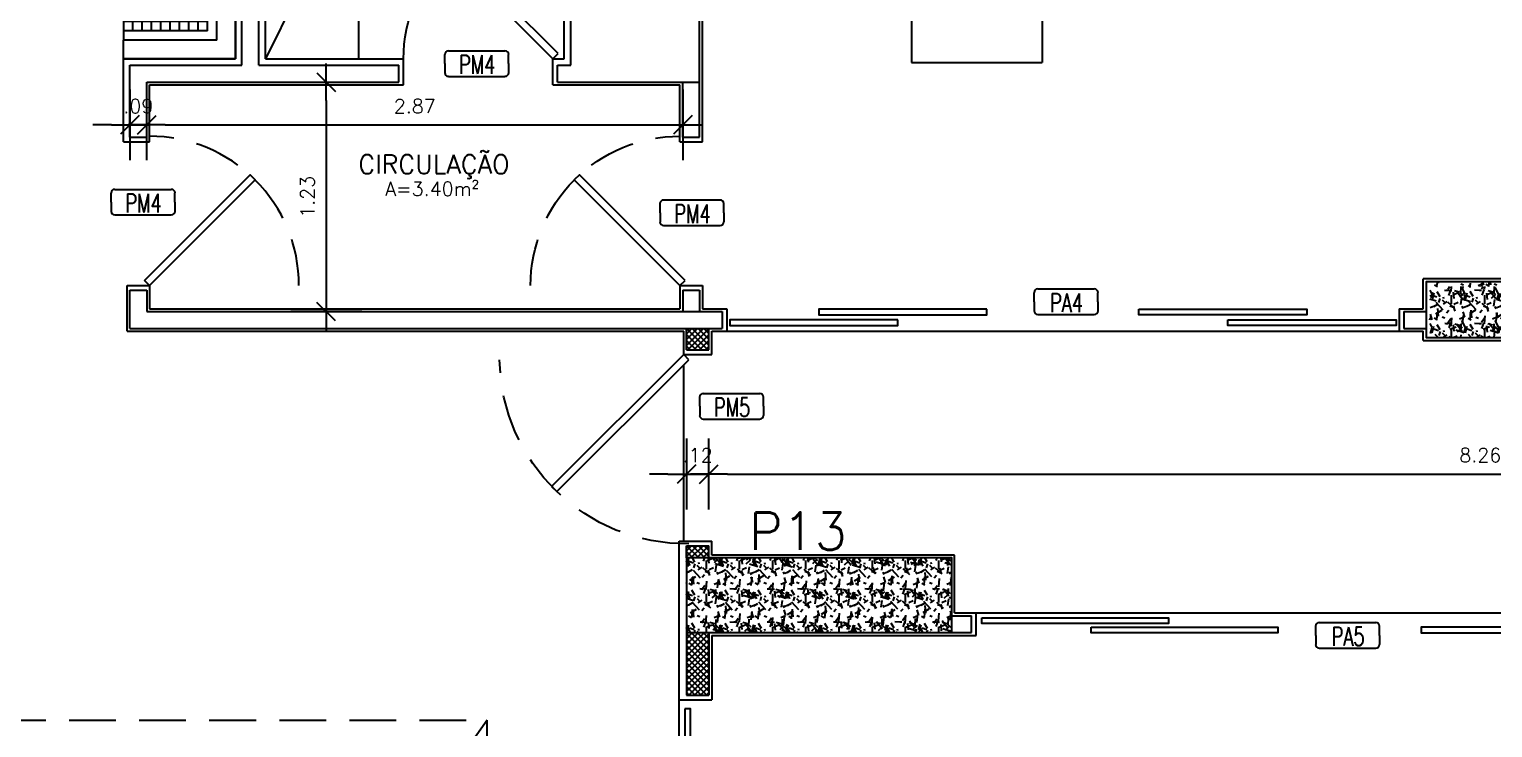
# Model space of a CAD drawing. Header units: millimetres. Extents: x 1658.6 to 1706.6, y -26.2 to 3.6.
# Drawn here: x 1666.82 to 1674.65, y -7.58 to -3.84 of the extents above; entities that cross this region are included whole.
import ezdxf
from ezdxf.enums import TextEntityAlignment as Align

# ---------------------------------------------------------------- set-up
doc = ezdxf.new("R2010")
doc.units = ezdxf.units.MM
doc.linetypes.add('DASHED2', pattern=[0.375, 0.25, -0.125])
doc.linetypes.add('HIDDEN', pattern=[0.375, 0.25, -0.125])
for name, color, linetype in [('COTA', 11, 'Continuous'), ('ESQUADRIA', 2, 'Continuous'), ('ESQUADRIA CT', 2, 'Continuous'), ('HACHURA', 11, 'Continuous'), ('HACHURA 1', 8, 'Continuous'), ('HACHURA 3', 4, 'Continuous'), ('HACHURIA', 11, 'Continuous'), ('INDICACOES', 2, 'Continuous'), ('LINHA', 1, 'Continuous'), ('MOBILIA 1', 4, 'Continuous'), ('MOBILIA 2', 11, 'Continuous'), ('PAREDE', 7, 'Continuous'), ('PAREDE 1', 7, 'Continuous'), ('PILAR', 21, 'Continuous'), ('PISO', 1, 'Continuous'), ('PROJECAO', 1, 'DASHED2'), ('TEXTO 1', 3, 'Continuous'), ('TEXTO 2', 2, 'Continuous')]:
    doc.layers.add(name, color=color, linetype=linetype)
doc.styles.add('ROMANS', font='romans.shx')
doc.dimstyles.new('Copy of TICK50', dxfattribs={"dimtxt": 0.075, "dimasz": 0.0995, "dimexe": 0.18, "dimexo": 0.0625, "dimgap": 0.063, "dimtad": 1, "dimrnd": 0.005, "dimzin": 4, "dimdsep": 46, "dimtxsty": 'ROMANS', "dimblk1": 'TICK', "dimblk2": 'TICK', "dimsah": 1, "dimcen": 0.09, "dimse1": 1, "dimse2": 1, "dimclrd": 256, "dimclrt": 2, "dimaunit": 1, "dimadec": 4, "dimazin": 0, "dimtfac": 1, "dimtix": 1, "dimtmove": 2, "dimatfit": 3, "dimldrblk": 'TICK', "dimfxl": 0.18, "dimtfillclr": 256, "dimtolj": 1, "dimtzin": 0, "dimlwd": -1, "dimarcsym": 0})
pattern_1 = [(318.0128, (-1535.214435, 125.752321), (1.60020196627, -1.42240120861), [0.02392047, -2.368135]), (274.9697, (-1535.1966555, 125.736319), (-0.177798745277, 2.133603451433), [0.04104835, -4.06378]), (222.5104, (-1535.1931, 125.695425), (1.95580191047, 1.77799870628), [0.02894374, -2.865429]), (357.2737, (-1535.1486495, 125.626083), (-3.555998855736, 0.17779922796), [0.03738035, -3.700648]), (22.8337, (-1535.1113115, 125.624305), (-2.133601213104, -0.889002523885), [0.03665438, -3.628786]), (87.2737, (-1535.0775295, 125.638529), (-0.17779922796, -3.555998855736), [0.03738035, -3.700648]), (127.6942, (-1535.0757515, 125.675867), (1.77799841499, -2.311401460287), [0.04943358, -4.893917]), (162.2553, (-1535.1059775, 125.714983), (-3.911601134423, 1.244602489583), [0.0466704, -4.620371]), (211.4296, (-1535.1504275, 125.729207), (-2.3113972812, -1.42240036647), [0.03750691, -3.713185]), (265.2364, (-1535.182431, 125.709649), (0.17779833139, 1.95579846371), [0.04281991, -2.098173]), (312.3974, (-1535.1859875, 125.666977), (1.955797455545, -2.133600064207), [0.05537546, -5.482176]), (228.8141, (-1535.146871, 125.802105), (-1.066798359, -1.2445992072), [0.01890035, -1.871142]), (261.4692, (-1535.1593175, 125.787881), (0.355600896003, 2.31139647169), [0.03595774, -3.559822]), (315, (-1535.16465, 125.75232), (0.177799879, -5e-17), [0.02514463, -0.2263023]), (293.1986, (-1535.185987, 125.739875), (-0.3556015592, 0.8890029978), [0.01354087, -1.340542]), (21.8014, (-1535.180653, 125.72743), (-0.5334003436, -0.1778001247), [0.01914962, -0.938336]), (120.9638, (-1535.162873, 125.73454), (-0.3556002771, 0.53339943684), [0.0311024, -1.005641]), (251.5651, (-1535.178875, 125.76121), (0.1777997356, 0.3556001623), [0.02249009, -0.539763]), (106.3895, (-1535.180653, 125.624305), (-0.5333988905, 1.77800098098), [0.03150616, -3.119116]), (160.3462, (-1535.189543, 125.654531), (1.9557972342, -0.71119801821), [0.02643193, -2.616754]), (23.1986, (-1535.214435, 125.761211), (-0.8890029978, -0.3556015592), [0.0270816, -1.327004]), (73.6105, (-1535.189543, 125.771879), (-0.5333988905, -1.77800098098), [0.03150616, -3.119116]), (69.444, (-1535.070417, 125.624305), (-0.35559956852, -0.8890011035), [0.03038245, -1.488739]), (24.7751, (-1535.05975, 125.652753), (-1.95579909183, -0.88899792825), [0.02545704, -2.520252]), (156.8014, (-1535.036635, 125.76299), (-0.8890029978, 0.3556015592), [0.0270816, -1.327004]), (107.354, (-1535.061527, 125.773657), (0.71119892729, -2.31140012473), [0.02980481, -2.950668]), (159.444, (-1535.036635, 125.675867), (0.8890011035, -0.35559956852), [0.01519126, -1.503936]), (191.3099, (-1535.036635, 125.75232), (-0.7111977223, -0.1777991224), [0.00906605, -0.89754]), (255.9638, (-1535.045525, 125.750543), (0.1777996923, 0.5334003748), [0.03665438, -0.6964335]), (276.009, (-1535.0544155, 125.714983), (-0.1777995848, 1.77799737811), [0.03396869, -3.362898]), (33.6901, (-1535.14687, 125.73454), (-0.355599657, -0.177800061), [0.02564268, -0.6154246]), (83.1572, (-1535.1255355, 125.748765), (0.355601592616, 3.022601249965), [0.04476899, -4.43212]), (150.9454, (-1535.120201, 125.793215), (1.24459703276, -0.7111983456), [0.01830556, -1.812258]), (180, (-1535.1362, 125.8021), (-0.1778, -0.1778), [0.010668, -0.167132]), (210.2564, (-1535.05975, 125.711427), (1.24459937227, 0.71119849268), [0.02470069, -2.445373]), (138.0128, (-1535.081085, 125.698981), (-1.60020196627, 1.42240120861), [0.04784101, -2.344216]), (90, (-1535.11665, 125.73099), (-0.1778, 0.1778), [0.046228, -0.131572]), (55.3048, (-1535.116645, 125.777213), (-1.24460011833, -1.77799691937), [0.0281127, -2.783151]), (344.0546, (-1535.100643, 125.800327), (0.71120169422, -0.17780045358), [0.02588803, -1.268519]), (297.646, (-1535.0757515, 125.793215), (1.77800111823, -3.37819881343), [0.04215015, -4.172875]), (265.4261, (-1535.0561935, 125.755877), (-0.177799139785, -2.311400532332), [0.04459203, -4.414606]), (265.4261, (-1535.0561935, 125.755877), (-0.177799139785, -2.311400532332), [0.04459203, -4.414606])]

# ---------------------------------------------------------------- blocks, each defined once
blk = doc.blocks.new('IND ESQUADRIAS')
for p, q in [((-0.256, 0.103), (-0.256, 0.176)), ((-0.227, 0.206), (0.227, 0.206)), ((0.256, 0.103), (0.256, 0.176)), ((-0.256, 0.103), (-0.256, 0.03)), ((-0.227, 0), (0.227, 0)), ((0.256, 0.103), (0.256, 0.03))]:
    blk.add_line(p, q)
for centre, start, end in [((-0.227, 0.176), 90, 180), ((0.227, 0.176), 0, 90), ((-0.227, 0.03), 180, 270), ((0.227, 0.03), 270, 0)]:
    blk.add_arc(centre, 0.0298, start, end)
at = {"linetype": 'ByBlock', "style": 'ROMANS', "width": 0.7}
blk.add_attdef('P01', text='', height=0.15, dxfattribs=at).set_placement((0.004, -0.025), align=Align.BOTTOM_CENTER)
blk = doc.blocks.new('TICK')
at = {"layer": 'COTA'}
for p, q in [((0, 1.908), (0, -1.908)), ((-1, 0), (1, 0))]:
    blk.add_line(p, q, dxfattribs=at)
at = {"layer": 'COTA', "color": 2}
blk.add_line((0.5, 0.5), (-0.5, -0.5), dxfattribs=at)
blk = doc.blocks.new('*D104')
at = {"layer": 'COTA'}
blk.add_line((1668.4057, -4.218), (1668.4057, -5.249), dxfattribs=at)
at = {"layer": 'Defpoints', "color": 0}
for p in [(1669.6444, -4.1185), (1668.4057, -5.3485), (1669.6444, -5.3485)]:
    blk.add_point(p, dxfattribs=at)
at = {"layer": 'COTA', "xscale": 0.0995, "yscale": 0.0995, "zscale": 0.0995}
for p, rotation in [((1668.4057, -4.1185), 90), ((1668.4057, -5.3485), 270)]:
    blk.add_blockref('TICK', p, dxfattribs=dict(at, rotation=rotation))
at = {"layer": 'COTA', "color": 2, "insert": (1668.3052, -4.7335), "char_height": 0.075, "attachment_point": 5, "rotation": 90, "style": 'ROMANS'}
blk.add_mtext('\\A1;1.23', dxfattribs=at)
blk = doc.blocks.new('*D103')
at = {"layer": 'COTA'}
blk.add_line((1667.5439, -4.3478), (1670.2149, -4.3478), dxfattribs=at)
at = {"layer": 'Defpoints', "color": 0}
for p in [(1667.4444, -4.1185), (1670.3144, -4.1185), (1670.3144, -4.3478)]:
    blk.add_point(p, dxfattribs=at)
at = {"layer": 'COTA', "xscale": 0.0995, "yscale": 0.0995, "zscale": 0.0995, "rotation": 180}
blk.add_blockref('TICK', (1667.4444, -4.3478), dxfattribs=at)
at = {"layer": 'COTA', "xscale": 0.0995, "yscale": 0.0995, "zscale": 0.0995}
blk.add_blockref('TICK', (1670.3144, -4.3478), dxfattribs=at)
at = {"layer": 'COTA', "color": 2, "insert": (1668.8794, -4.2473), "char_height": 0.075, "attachment_point": 5, "style": 'ROMANS'}
blk.add_mtext('\\A1;2.87', dxfattribs=at)
blk = doc.blocks.new('*D102')
at = {"layer": 'COTA'}
for p, q in [((1667.2549, -4.3478), (1667.1554, -4.3478)), ((1667.3544, -4.3478), (1667.4444, -4.3478)), ((1667.5439, -4.3478), (1667.6434, -4.3478))]:
    blk.add_line(p, q, dxfattribs=at)
at = {"layer": 'Defpoints', "color": 0}
for p in [(1667.4444, -4.3478), (1667.3544, -5.0133), (1667.4444, -5.0133)]:
    blk.add_point(p, dxfattribs=at)
at = {"layer": 'COTA', "xscale": 0.0995, "yscale": 0.0995, "zscale": 0.0995}
blk.add_blockref('TICK', (1667.3544, -4.3478), dxfattribs=at)
at = {"layer": 'COTA', "xscale": 0.0995, "yscale": 0.0995, "zscale": 0.0995, "rotation": 180}
blk.add_blockref('TICK', (1667.4444, -4.3478), dxfattribs=at)
at = {"layer": 'COTA', "color": 2, "insert": (1667.3994, -4.2473), "char_height": 0.075, "attachment_point": 5, "style": 'ROMANS'}
blk.add_mtext('\\A1;.09', dxfattribs=at)
blk = doc.blocks.new('*D96')
at = {"layer": 'COTA'}
blk.add_line((1670.5039, -3.4632), (1677.1049, -3.4632), dxfattribs=at)
at = {"layer": 'Defpoints', "color": 0}
for p in [(1677.2044, -3.4632), (1670.4044, -3.7285), (1677.2044, -5.188)]:
    blk.add_point(p, dxfattribs=at)
at = {"layer": 'COTA', "xscale": 0.0995, "yscale": 0.0995, "zscale": 0.0995, "rotation": 180}
blk.add_blockref('TICK', (1670.4044, -3.4632), dxfattribs=at)
at = {"layer": 'COTA', "xscale": 0.0995, "yscale": 0.0995, "zscale": 0.0995}
blk.add_blockref('TICK', (1677.2044, -3.4632), dxfattribs=at)
at = {"layer": 'COTA', "color": 2, "insert": (1673.8044, -3.3627), "char_height": 0.075, "attachment_point": 5, "style": 'ROMANS'}
blk.add_mtext('\\A1;6.80', dxfattribs=at)
blk = doc.blocks.new('*D94')
at = {"layer": 'COTA'}
for p, q in [((1669.6149, -3.4632), (1669.5154, -3.4632)), ((1669.7144, -3.4632), (1669.8044, -3.4632)), ((1669.9039, -3.4632), (1670.0034, -3.4632))]:
    blk.add_line(p, q, dxfattribs=at)
at = {"layer": 'Defpoints', "color": 0}
for p in [(1669.8044, -3.4632), (1669.8044, -3.7285), (1669.7144, -4.0285)]:
    blk.add_point(p, dxfattribs=at)
at = {"layer": 'COTA', "xscale": 0.0995, "yscale": 0.0995, "zscale": 0.0995}
blk.add_blockref('TICK', (1669.7144, -3.4632), dxfattribs=at)
at = {"layer": 'COTA', "xscale": 0.0995, "yscale": 0.0995, "zscale": 0.0995, "rotation": 180}
blk.add_blockref('TICK', (1669.8044, -3.4632), dxfattribs=at)
at = {"layer": 'COTA', "color": 2, "insert": (1669.7594, -3.3627), "char_height": 0.075, "attachment_point": 5, "style": 'ROMANS'}
blk.add_mtext('\\A1;.09', dxfattribs=at)
blk = doc.blocks.new('*D62')
at = {"layer": 'COTA'}
blk.add_line((1670.5539, -6.219), (1678.6149, -6.219), dxfattribs=at)
at = {"layer": 'Defpoints', "color": 0}
for p in [(1670.4544, -5.5535), (1678.7144, -6.219), (1678.7144, -7.0685)]:
    blk.add_point(p, dxfattribs=at)
at = {"layer": 'COTA', "xscale": 0.0995, "yscale": 0.0995, "zscale": 0.0995, "rotation": 180}
blk.add_blockref('TICK', (1670.4544, -6.219), dxfattribs=at)
at = {"layer": 'COTA', "xscale": 0.0995, "yscale": 0.0995, "zscale": 0.0995}
blk.add_blockref('TICK', (1678.7144, -6.219), dxfattribs=at)
at = {"layer": 'COTA', "color": 2, "insert": (1674.5844, -6.1185), "char_height": 0.075, "attachment_point": 5, "style": 'ROMANS'}
blk.add_mtext('\\A1;8.26', dxfattribs=at)
blk = doc.blocks.new('*D61')
at = {"layer": 'COTA'}
for p, q in [((1670.2349, -6.219), (1670.1354, -6.219)), ((1670.3344, -6.219), (1670.4544, -6.219)), ((1670.5539, -6.219), (1670.6534, -6.219))]:
    blk.add_line(p, q, dxfattribs=at)
at = {"layer": 'Defpoints', "color": 0}
for p in [(1670.3344, -5.5535), (1670.4544, -5.5535), (1670.4544, -6.219)]:
    blk.add_point(p, dxfattribs=at)
at = {"layer": 'COTA', "xscale": 0.0995, "yscale": 0.0995, "zscale": 0.0995}
blk.add_blockref('TICK', (1670.3344, -6.219), dxfattribs=at)
at = {"layer": 'COTA', "xscale": 0.0995, "yscale": 0.0995, "zscale": 0.0995, "rotation": 180}
blk.add_blockref('TICK', (1670.4544, -6.219), dxfattribs=at)
at = {"layer": 'COTA', "color": 2, "insert": (1670.3944, -6.1185), "char_height": 0.075, "attachment_point": 5, "style": 'ROMANS'}
blk.add_mtext('\\A1;.12', dxfattribs=at)
blk = doc.blocks.new('P100')
at = {"layer": 'ESQUADRIA CT'}
for p, q in [((-0.7345, 0.6795), (-0.707, 0.707)), ((-0.707, 0.707), (0, 0)), ((-0.0275, -0.0275), (-0.7345, 0.6795)), ((0, 0), (-0.0275, -0.0275))]:
    blk.add_line(p, q, dxfattribs=at)
at = {"layer": 'ESQUADRIA CT', "color": 1, "linetype": 'HIDDEN'}
blk.add_arc((-0.0137, -0.0137), 1, 89.2122, 179.2122, dxfattribs=at)
blk = doc.blocks.new('P80')
at = {"layer": 'ESQUADRIA CT', "color": 1, "linetype": 'HIDDEN'}
blk.add_lwpolyline([(0, 0.8, 0.414214), (-0.8, 0, 0.414214)], format="xyb", dxfattribs=at)
at = {"layer": 'ESQUADRIA CT'}
blk.add_lwpolyline([(-0.0275, -0.0275), (-0.5932, 0.5382), (-0.5657, 0.5657), (0, 0)], close=True, dxfattribs=at)
blk = doc.blocks.new('CHURRASQUEIRA')
at = {"layer": 'HACHURA 3'}
for p, q in [((-13.5754, 532.1184), (-14.2754, 532.1184)), ((-14.2254, 531.7184), (-14.2254, 532.1684)), ((-14.1754, 531.7184), (-14.1754, 532.1684)), ((-14.1254, 531.7184), (-14.1254, 532.1684)), ((-14.0754, 531.7184), (-14.0754, 532.1684)), ((-14.0254, 531.7184), (-14.0254, 532.1684)), ((-13.9754, 531.7184), (-13.9754, 532.1684)), ((-13.9254, 531.7184), (-13.9254, 532.1684)), ((-13.8754, 531.7184), (-13.8754, 532.1684)), ((-13.8254, 531.7184), (-13.8254, 532.1684)), ((-13.7754, 531.7184), (-13.7754, 532.1684)), ((-13.7254, 531.7184), (-13.7254, 532.1684)), ((-13.6754, 531.7184), (-13.6754, 532.1684)), ((-13.6254, 531.7184), (-13.6254, 532.1684)), ((-13.5754, 532.0684), (-14.2754, 532.0684)), ((-13.5754, 532.0184), (-14.2754, 532.0184)), ((-13.5754, 531.9684), (-14.2754, 531.9684)), ((-13.5754, 531.9184), (-14.2754, 531.9184)), ((-13.5754, 531.8684), (-14.2754, 531.8684)), ((-13.5754, 531.8184), (-14.2754, 531.8184)), ((-13.5754, 531.7684), (-14.2754, 531.7684))]:
    blk.add_line(p, q, dxfattribs=at)
at = {"layer": 'LINHA'}
for p, q in [((-14.3254, 532.1684), (-13.5254, 532.1684)), ((-14.2754, 531.7184), (-14.2754, 532.1684)), ((-13.5754, 531.7184), (-13.5754, 532.1684)), ((-13.5754, 531.7184), (-14.2754, 531.7184))]:
    blk.add_line(p, q, dxfattribs=at)
at = {"layer": 'PAREDE 1'}
for p, q in [((-14.3254, 532.1684), (-14.4254, 532.1684)), ((-14.4254, 531.5684), (-14.4254, 532.1684)), ((-14.3254, 531.6684), (-14.3254, 532.1684)), ((-13.4254, 532.1684), (-13.5254, 532.1684)), ((-13.5254, 531.6684), (-13.5254, 532.1684)), ((-13.4254, 531.5684), (-13.4254, 532.1684)), ((-13.5254, 531.6684), (-14.3254, 531.6684)), ((-14.4254, 531.5684), (-13.4254, 531.5684))]:
    blk.add_line(p, q, dxfattribs=at)
blk = doc.blocks.new('ESTRUTURA(20-03-2019)')
at = {"layer": 'HACHURA 1'}
h = blk.add_hatch(dxfattribs=at)
h.set_pattern_fill('GRAVEL', color=256, scale=0.007, angle=90, style=0)
h.set_pattern_definition([(318.0128, (-1535.314435, 125.752321), (1.60020196627, -1.42240120861), [0.02392047, -2.368135]), (274.9697, (-1535.2966555, 125.736319), (-0.177798745277, 2.133603451433), [0.04104835, -4.06378]), (222.5104, (-1535.2931, 125.695425), (1.95580191047, 1.77799870628), [0.02894374, -2.865429]), (357.2737, (-1535.2486495, 125.626083), (-3.555998855736, 0.17779922796), [0.03738035, -3.700648]), (22.8337, (-1535.2113115, 125.624305), (-2.133601213104, -0.889002523885), [0.03665438, -3.628786]), (87.2737, (-1535.1775295, 125.638529), (-0.17779922796, -3.555998855736), [0.03738035, -3.700648]), (127.6942, (-1535.1757515, 125.675867), (1.77799841499, -2.311401460287), [0.04943358, -4.893917]), (162.2553, (-1535.2059775, 125.714983), (-3.911601134423, 1.244602489583), [0.0466704, -4.620371]), (211.4296, (-1535.2504275, 125.729207), (-2.3113972812, -1.42240036647), [0.03750691, -3.713185]), (265.2364, (-1535.282431, 125.709649), (0.17779833139, 1.95579846371), [0.04281991, -2.098173]), (312.3974, (-1535.2859875, 125.666977), (1.955797455545, -2.133600064207), [0.05537546, -5.482176]), (228.8141, (-1535.246871, 125.802105), (-1.066798359, -1.2445992072), [0.01890035, -1.871142]), (261.4692, (-1535.2593175, 125.787881), (0.355600896003, 2.31139647169), [0.03595774, -3.559822]), (315, (-1535.26465, 125.75232), (0.177799879, -5e-17), [0.02514463, -0.2263023]), (293.1986, (-1535.285987, 125.739875), (-0.3556015592, 0.8890029978), [0.01354087, -1.340542]), (21.8014, (-1535.280653, 125.72743), (-0.5334003436, -0.1778001247), [0.01914962, -0.938336]), (120.9638, (-1535.262873, 125.73454), (-0.3556002771, 0.53339943684), [0.0311024, -1.005641]), (251.5651, (-1535.278875, 125.76121), (0.1777997356, 0.3556001623), [0.02249009, -0.539763]), (106.3895, (-1535.280653, 125.624305), (-0.5333988905, 1.77800098098), [0.03150616, -3.119116]), (160.3462, (-1535.289543, 125.654531), (1.9557972342, -0.71119801821), [0.02643193, -2.616754]), (23.1986, (-1535.314435, 125.761211), (-0.8890029978, -0.3556015592), [0.0270816, -1.327004]), (73.6105, (-1535.289543, 125.771879), (-0.5333988905, -1.77800098098), [0.03150616, -3.119116]), (69.444, (-1535.170417, 125.624305), (-0.35559956852, -0.8890011035), [0.03038245, -1.488739]), (24.7751, (-1535.15975, 125.652753), (-1.95579909183, -0.88899792825), [0.02545704, -2.520252]), (156.8014, (-1535.136635, 125.76299), (-0.8890029978, 0.3556015592), [0.0270816, -1.327004]), (107.354, (-1535.161527, 125.773657), (0.71119892729, -2.31140012473), [0.02980481, -2.950668]), (159.444, (-1535.136635, 125.675867), (0.8890011035, -0.35559956852), [0.01519126, -1.503936]), (191.3099, (-1535.136635, 125.75232), (-0.7111977223, -0.1777991224), [0.00906605, -0.89754]), (255.9638, (-1535.145525, 125.750543), (0.1777996923, 0.5334003748), [0.03665438, -0.6964335]), (276.009, (-1535.1544155, 125.714983), (-0.1777995848, 1.77799737811), [0.03396869, -3.362898]), (33.6901, (-1535.24687, 125.73454), (-0.355599657, -0.177800061), [0.02564268, -0.6154246]), (83.1572, (-1535.2255355, 125.748765), (0.355601592616, 3.022601249965), [0.04476899, -4.43212]), (150.9454, (-1535.220201, 125.793215), (1.24459703276, -0.7111983456), [0.01830556, -1.812258]), (180, (-1535.2362, 125.8021), (-0.1778, -0.1778), [0.010668, -0.167132]), (210.2564, (-1535.15975, 125.711427), (1.24459937227, 0.71119849268), [0.02470069, -2.445373]), (138.0128, (-1535.181085, 125.698981), (-1.60020196627, 1.42240120861), [0.04784101, -2.344216]), (90, (-1535.21665, 125.73099), (-0.1778, 0.1778), [0.046228, -0.131572]), (55.3048, (-1535.216645, 125.777213), (-1.24460011833, -1.77799691937), [0.0281127, -2.783151]), (344.0546, (-1535.200643, 125.800327), (0.71120169422, -0.17780045358), [0.02588803, -1.268519]), (297.646, (-1535.1757515, 125.793215), (1.77800111823, -3.37819881343), [0.04215015, -4.172875]), (265.4261, (-1535.1561935, 125.755877), (-0.177799139785, -2.311400532332), [0.04459203, -4.414606]), (265.4261, (-1535.1561935, 125.755877), (-0.177799139785, -2.311400532332), [0.04459203, -4.414606])])
edge = h.paths.add_edge_path()
edge.add_line((-23.56, 8.3105), (-23.56, 8.6105))
edge.add_line((-23.56, 8.6105), (-25.1326, 8.6105))
edge.add_line((-25.1326, 8.6105), (-25.1326, 8.6026))
edge.add_arc((-25.1506, 8.6026), 0.018, -90, 0, ccw=False)
edge.add_line((-25.1506, 8.5846), (-25.7086, 8.5846))
edge.add_arc((-25.7086, 8.6026), 0.018, 180, 270, ccw=False)
edge.add_line((-25.7266, 8.6026), (-25.7266, 8.6105))
edge.add_line((-25.7266, 8.6105), (-25.7709, 8.6105))
edge.add_line((-25.7709, 8.6105), (-25.7709, 8.565))
edge.add_line((-25.7709, 8.565), (-25.79, 8.565))
edge.add_line((-25.79, 8.565), (-25.79, 8.3105))
edge.add_line((-25.79, 8.3105), (-23.56, 8.3105))
h = blk.add_hatch(dxfattribs=at)
h.set_pattern_fill('GRAVEL', color=256, scale=0.007, angle=90, style=0)
h.set_pattern_definition(pattern_1)
h.paths.add_polyline_path([(-25.0326, 8.6026), (-25.0326, 8.6105), (-25.6266, 8.6105), (-25.6266, 8.6026, 0.414214), (-25.6086, 8.5846), (-25.0506, 8.5846, 0.414214)])
h = blk.add_hatch(dxfattribs=at)
h.set_pattern_fill('GRAVEL', color=256, scale=0.007, angle=90, style=0)
h.set_pattern_definition(pattern_1)
h.paths.add_polyline_path([(-28.35, 7.13), (-29.77, 7.13), (-29.77, 6.73), (-28.35, 6.73)])
at = {"layer": 'PILAR'}
for points in [[(-23.56, 8.6105), (-25.81, 8.6105), (-25.81, 8.3105), (-23.56, 8.3105), (-23.56, 8.6105)], [(-29.77, 7.13), (-29.77, 6.73), (-28.35, 6.73), (-28.35, 7.13), (-29.77, 7.13)]]:
    blk.add_lwpolyline(points, dxfattribs=at)

msp = doc.modelspace()

# ---------------------------------------------------------------- hatches: boundary and pattern name
at = {"layer": 'HACHURA 1'}
h = msp.add_hatch(dxfattribs=at)
h.set_pattern_fill('ANSI37', color=256, scale=0.007, style=0)
h.paths.add_polyline_path([(1670.4544, -5.4385), (1670.3344, -5.4385), (1670.3344, -5.5535), (1670.4544, -5.5535)])
h.paths.add_polyline_path([(1670.4544, -6.6035), (1670.3344, -6.6035), (1670.3344, -6.6685), (1670.4544, -6.6685)])
h = msp.add_hatch(dxfattribs=at)
h.set_pattern_fill('ANSI37', color=256, scale=0.007, style=0)
h.paths.add_polyline_path([(1670.4544, -7.0685), (1670.3344, -7.0685), (1670.3344, -7.4035), (1670.4544, -7.4035)])

# ---------------------------------------------------------------- linework, layer by layer
at = {"layer": 'COTA'}
for p, q in [((1667.4594, -5.2085), (1667.4594, -5.3335)), ((1670.2994, -5.2085), (1670.2994, -5.3335)), ((1670.4194, -5.2085), (1670.4194, -5.3335)), ((1670.3194, -5.5785), (1670.3194, -5.4535)), ((1670.4694, -5.5785), (1670.4694, -5.4534))]:
    msp.add_line(p, q, dxfattribs=at)
at = {"layer": 'ESQUADRIA'}
for points in [[(1671.4657, -5.3925), (1670.5657, -5.3925), (1670.5657, -5.4225), (1671.4657, -5.4225)], [(1671.9426, -5.3353), (1671.0426, -5.3353), (1671.0426, -5.3653), (1671.9426, -5.3653)], [(1672.7563, -5.3353), (1673.6563, -5.3353), (1673.6563, -5.3653), (1672.7563, -5.3653)], [(1673.2332, -5.3925), (1674.1332, -5.3925), (1674.1332, -5.4225), (1673.2332, -5.4225)], [(1671.9149, -6.9892), (1672.9149, -6.9892), (1672.9149, -7.0192), (1671.9149, -7.0192)], [(1672.5009, -7.0403), (1673.5009, -7.0403), (1673.5009, -7.0703), (1672.5009, -7.0703)], [(1675.268, -7.0403), (1674.268, -7.0403), (1674.268, -7.0703), (1675.268, -7.0703)], [(1670.325, -7.4764), (1670.325, -8.2764), (1670.355, -8.2764), (1670.355, -7.4764)]]:
    msp.add_lwpolyline(points, close=True, dxfattribs=at)
at = {"layer": 'HACHURA'}
for p, q in [((1670.2944, -7.4285), (1670.2944, -6.5785)), ((1670.4694, -7.0835), (1671.8844, -7.0835)), ((1670.4694, -7.0835), (1670.4694, -7.4285)), ((1670.2944, -7.4285), (1670.4694, -7.4285))]:
    msp.add_line(p, q, dxfattribs=at)
at = {"layer": 'HACHURIA'}
for p, q in [((1669.6794, -3.9935), (1669.6794, 0.0665)), ((1667.9194, -3.9935), (1667.9194, -2.2135)), ((1668.0794, -3.9935), (1668.0794, -2.2135)), ((1670.4194, -4.4385), (1670.4194, -3.6935)), ((1667.3194, -3.9935), (1667.9194, -3.9935)), ((1667.3194, -4.4385), (1667.3194, -3.9935)), ((1668.0794, -3.9935), (1668.8194, -3.9935)), ((1668.8194, -4.1335), (1668.8194, -3.9935)), ((1669.6194, -3.9935), (1669.6794, -3.9935)), ((1669.6194, -4.1335), (1669.6194, -3.9935)), ((1667.4594, -4.1335), (1668.8194, -4.1335)), ((1667.4594, -4.4385), (1667.4594, -4.1335)), ((1669.6194, -4.1335), (1670.2994, -4.1335)), ((1670.2994, -4.4385), (1670.2994, -4.1335)), ((1667.3194, -4.4385), (1667.4594, -4.4385)), ((1670.2994, -4.4385), (1670.4194, -4.4385)), ((1667.3394, -5.2085), (1667.4594, -5.2085)), ((1667.3394, -5.4535), (1667.3394, -5.2085)), ((1670.2994, -5.2085), (1670.4194, -5.2085)), ((1674.2794, -5.3335), (1674.2794, -5.173)), ((1676.5594, -5.173), (1674.2794, -5.173)), ((1667.4594, -5.3335), (1670.2994, -5.3335)), ((1670.4194, -5.3335), (1670.5494, -5.3335)), ((1670.5494, -5.3335), (1670.5494, -5.4535)), ((1674.1494, -5.3335), (1674.1494, -5.4535)), ((1674.1494, -5.3335), (1674.2794, -5.3335)), ((1667.3394, -5.4535), (1670.3194, -5.4535)), ((1670.4694, -5.4535), (1670.5494, -5.4535)), ((1674.1494, -5.4535), (1674.2794, -5.4535)), ((1674.2794, -5.503), (1674.2794, -5.4535)), ((1674.2794, -5.503), (1676.5594, -5.503)), ((1670.3194, -5.5785), (1670.4694, -5.5785)), ((1670.2944, -6.5785), (1670.4694, -6.5785)), ((1670.4694, -6.6535), (1670.4694, -6.5785)), ((1671.7694, -6.6535), (1670.4694, -6.6535)), ((1671.7694, -6.9635), (1671.7694, -6.6535)), ((1671.7694, -6.9635), (1671.8844, -6.9635)), ((1671.8844, -7.0835), (1671.8844, -6.9635))]:
    msp.add_line(p, q, dxfattribs=at)
at = {"layer": 'MOBILIA 2'}
for p, q in [((1671.5394, 0.187), (1671.5394, -4.013)), ((1668.5794, -2.9835), (1668.0794, -3.9935)), ((1668.5794, -3.9935), (1668.5794, -2.9835)), ((1671.5394, -4.013), (1672.2394, -4.013))]:
    msp.add_line(p, q, dxfattribs=at)
msp.add_lwpolyline([(1671.5394, 0.187), (1672.2394, 0.187), (1672.2394, -4.013)], dxfattribs=at)
at = {"layer": 'PAREDE'}
for p, q in [((1669.7144, -4.0285), (1669.7144, 0.1015)), ((1667.9544, -4.0285), (1667.9544, -2.2385)), ((1668.0444, -4.0285), (1668.0444, -2.2385)), ((1670.4044, -4.4135), (1670.4044, -3.7285)), ((1667.3544, -4.0285), (1667.9544, -4.0285)), ((1667.3544, -4.4135), (1667.3544, -4.0285)), ((1668.0444, -4.0285), (1668.7944, -4.0285)), ((1668.7944, -4.1185), (1668.7944, -4.0285)), ((1669.6444, -4.0285), (1669.7144, -4.0285)), ((1669.6444, -4.1185), (1669.6444, -4.0285)), ((1667.4444, -4.1185), (1668.7944, -4.1185)), ((1667.4444, -4.4135), (1667.4444, -4.1185)), ((1669.6444, -4.1185), (1670.4044, -4.1185)), ((1670.3144, -4.4135), (1670.3144, -4.1185)), ((1667.3544, -4.4135), (1667.4444, -4.4135)), ((1670.3144, -4.4135), (1670.4044, -4.4135)), ((1667.3544, -5.2335), (1667.4444, -5.2335)), ((1667.3544, -5.4385), (1667.3544, -5.2335)), ((1667.4444, -5.2335), (1667.4444, -5.3485)), ((1670.3144, -5.2335), (1670.3144, -5.3485)), ((1670.3144, -5.2335), (1670.4044, -5.2335)), ((1670.4044, -5.2335), (1670.4044, -5.3485)), ((1667.4444, -5.3485), (1670.5244, -5.3485)), ((1670.5244, -5.3485), (1670.5244, -5.4385)), ((1674.1744, -5.3485), (1674.1744, -5.4385)), ((1674.1744, -5.3485), (1674.2944, -5.3485)), ((1667.3544, -5.4385), (1670.5244, -5.4385)), ((1670.3344, -5.5535), (1670.3344, -5.4385)), ((1670.4544, -5.5535), (1670.4544, -5.4385)), ((1674.1744, -5.4385), (1674.2944, -5.4385)), ((1670.3344, -5.5535), (1670.4544, -5.5535)), ((1670.3344, -6.6685), (1670.3344, -6.6035)), ((1670.3344, -6.6035), (1670.4544, -6.6035)), ((1670.4544, -6.6685), (1670.4544, -6.6035)), ((1671.7544, -6.9785), (1671.8594, -6.9785)), ((1671.8594, -7.0685), (1671.8594, -6.9785)), ((1670.3344, -7.0685), (1670.3344, -7.4035)), ((1670.4544, -7.2285), (1670.4544, -7.0685)), ((1670.4544, -7.0685), (1670.4544, -7.4035)), ((1671.7544, -7.0685), (1671.8594, -7.0685)), ((1670.3344, -7.4035), (1670.4544, -7.4035))]:
    msp.add_line(p, q, dxfattribs=at)
at = {"layer": 'PISO'}
for p, q in [((1670.5494, -5.4535), (1674.1494, -5.4535)), ((1670.3194, -6.5785), (1670.3194, -5.6335)), ((1671.8844, -6.9635), (1675.8844, -6.9635)), ((1670.2944, -12.2285), (1670.2944, -7.4285))]:
    msp.add_line(p, q, dxfattribs=at)
at = {"layer": 'PROJECAO', "color": 11}
msp.add_line((1669.2664, -7.5385), (1665.1344, -13.3985), dxfattribs=at)
at = {"layer": 'PROJECAO'}
for p in [(1666.6544, -7.5385), (1669.2664, -13.3985)]:
    msp.add_line(p, (1669.2664, -7.5385), dxfattribs=at)

# ---------------------------------------------------------------- block references
at = {"layer": 'ESQUADRIA', "xscale": -1}
for name, p, rotation in [('P80', (1669.6194, -3.9935), 90), ('P80', (1670.2994, -5.2085), 90), ('P100', (1670.3469, -5.606), 180)]:
    msp.add_blockref(name, p, dxfattribs=dict(at, rotation=rotation))
at = {"layer": 'ESQUADRIA', "rotation": 270}
msp.add_blockref('P80', (1667.4594, -5.2085), dxfattribs=at)
at = {"layer": 'INDICACOES', "xscale": 0.6666666666666666, "yscale": 0.6666666666666666, "zscale": 0.6666666666666666}
for p, values in [((1669.211, -4.0878), {'P01': 'PM4'}), ((1667.4245, -4.8306), {'P01': 'PM4'}), ((1670.3634, -4.8876), {'P01': 'PM4'}), ((1672.3664, -5.3644), {'P01': 'PA4'}), ((1670.5756, -5.9245), {'P01': 'PM5'}), ((1673.8739, -7.152), {'P01': 'PA5'})]:
    msp.add_blockref('IND ESQUADRIAS', p, dxfattribs=at).add_auto_attribs(values)
at = {"layer": 'MOBILIA 1', "xscale": -1, "rotation": 90}
msp.add_blockref('CHURRASQUEIRA', (2199.4878, -17.4188), dxfattribs=at)
at = {"layer": 'PAREDE'}
msp.add_blockref('ESTRUTURA(20-03-2019)', (1700.1044, -13.7985), dxfattribs=at)

# ---------------------------------------------------------------- texts
at = {"layer": 'TEXTO 1', "style": 'ROMANS'}
msp.add_text('CIRCULAÇÃO', height=0.1, dxfattribs=at).set_placement((1668.5774, -4.609))
at = {"layer": 'TEXTO 1', "color": 7, "style": 'ROMANS'}
msp.add_text('P13', height=0.2, dxfattribs=at).set_placement((1670.6694, -6.6248))
msp.add_text('P13', height=0.2, dxfattribs=at).set_placement((1670.6694, -6.6248))
at = {"layer": 'TEXTO 2', "style": 'ROMANS'}
msp.add_text('A=3.40m²', height=0.075, dxfattribs=at).set_placement((1668.7212, -4.7287))

# ---------------------------------------------------------------- dimensions: what is measured, and where the dimension line sits
at = {"layer": 'COTA'}
for base, p1, p2, picture, middle in [((1669.8044, -3.4632), (1669.7144, -4.0285), (1669.8044, -3.7285), '*D94', (1669.7594, -3.3627)), ((1677.2044, -3.4632), (1670.4044, -3.7285), (1677.2044, -5.188), '*D96', (1673.8044, -3.3627)), ((1670.3144, -4.3478), (1667.4444, -4.1185), (1670.3144, -4.1185), '*D103', (1668.8794, -4.2473)), ((1667.4444, -4.3478), (1667.3544, -5.0133), (1667.4444, -5.0133), '*D102', (1667.3994, -4.2473)), ((1670.4544, -6.219), (1670.3344, -5.5535), (1670.4544, -5.5535), '*D61', (1670.3944, -6.1185)), ((1678.7144, -6.219), (1670.4544, -5.5535), (1678.7144, -7.0685), '*D62', (1674.5844, -6.1185))]:
    dim = msp.add_linear_dim(base=base, p1=p1, p2=p2, dimstyle='Copy of TICK50', dxfattribs=at)
    dim.commit()
    dim.dimension.update_dxf_attribs({"geometry": picture, "text_midpoint": middle})
dim = msp.add_linear_dim(base=(1668.4057, -5.3485), p1=(1669.6444, -4.1185), p2=(1669.6444, -5.3485), angle=90, dimstyle='Copy of TICK50', dxfattribs=at)
dim.commit()
dim.dimension.update_dxf_attribs({"geometry": '*D104', "text_midpoint": (1668.3052, -4.7335)})

doc.saveas('drawing.dxf')
